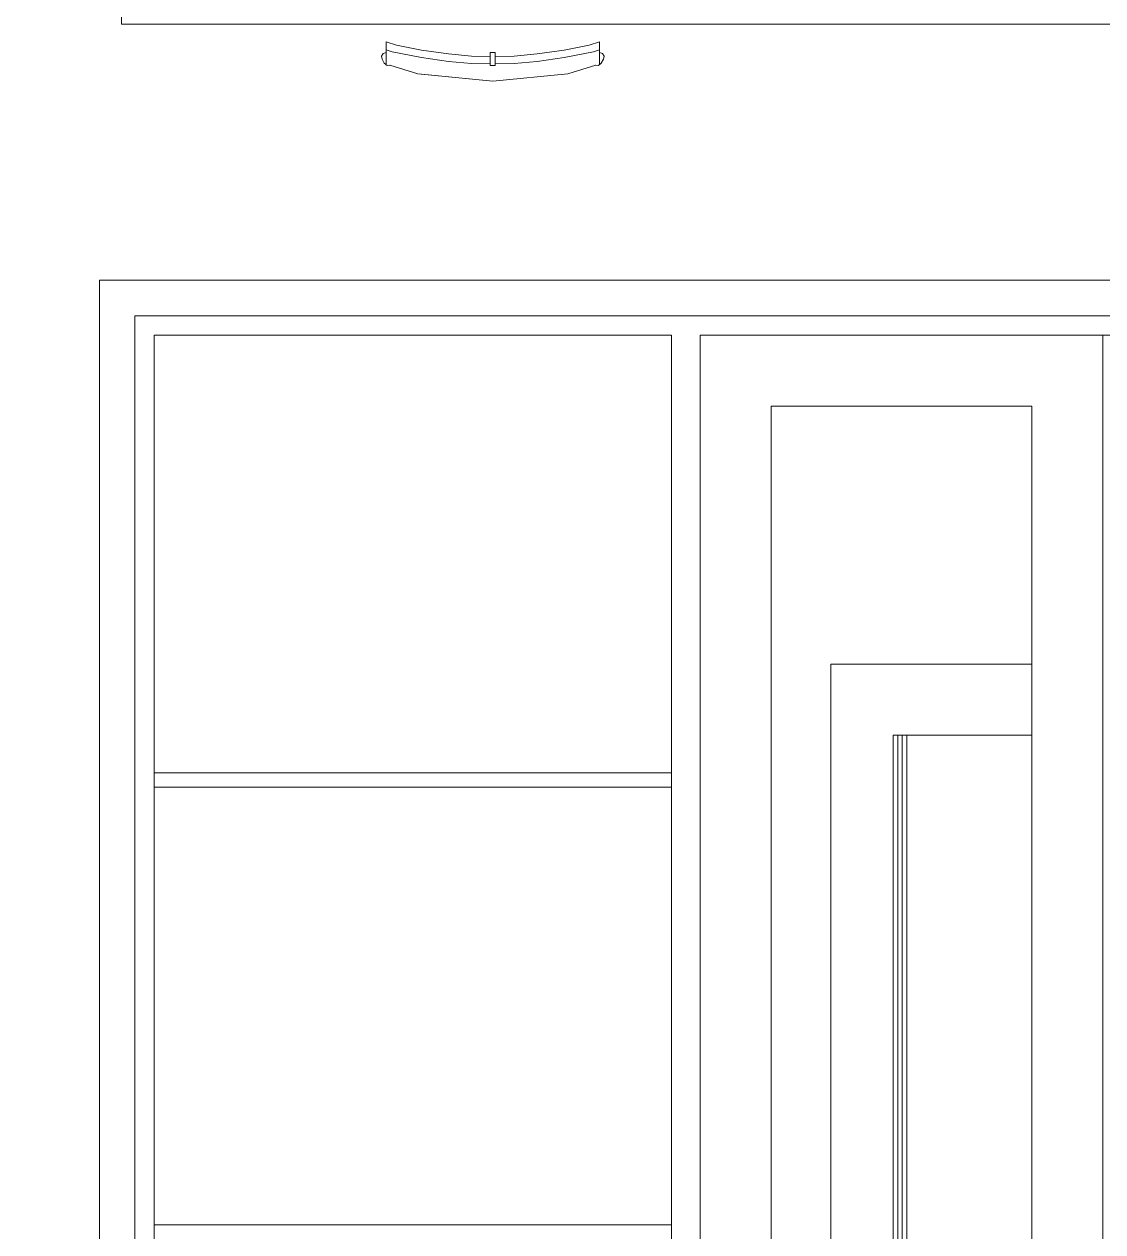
# Model space of a CAD drawing. Header units: metres. Extents: x 0.016 to 0.481, y 0.015 to 0.69.
# Drawn here: x 0.1061 to 0.13643, y 0.18581 to 0.21978 of the extents above; entities that cross this region are included whole.
import ezdxf
from ezdxf.xclip import XClip

# ---------------------------------------------------------------- set-up
doc = ezdxf.new("R2010")
doc.units = ezdxf.units.M
doc.header["$MEASUREMENT"] = 0
doc.header["$XCLIPFRAME"] = 0
doc.linetypes.add('Wipeout_Contour', pattern=[1, 0, -1])
for name, color, linetype in [('Dibujo & Figuras', 7, 'Continuous'), ('Nuevo_Estructura - Carga', 7, 'Continuous'), ('Nuevo_Interior - Lámparas', 7, 'Continuous')]:
    doc.layers.add(name, color=color, linetype=linetype)
for name, color, linetype, lineweight, true_color in [('Nuevo_Estructura - Carga_Pluma_Nº__3', 7, 'Continuous', 18, 0xff6600), ('Nuevo_Estructura - Carga_Pluma_Nº__43', 7, 'Continuous', 18, 0xff6600), ('Nuevo_Estructura - Carga_Pluma_Nº__87', 7, 'Continuous', 20, 0x6a6a6a), ('Nuevo_Estructura - Carga_Pluma_Nº__89', 7, 'Continuous', 20, 0x71cebe), ('Nuevo_Interior - Lámparas_Pluma_Nº__77', 7, 'Continuous', 20, 0xffeb28)]:
    doc.layers.add(name, color=color, linetype=linetype, lineweight=lineweight, true_color=true_color)

# ---------------------------------------------------------------- blocks, each defined once
blk = doc.blocks.new('Dibujo_1_1', base_point=(0.142926, 0.226781))
at = {"color": 254, "linetype": 'Wipeout_Contour', "lineweight": 0, "ltscale": 2.91291}
blk.add_wipeout([(0.10884, 0.219781), (0.10884, 0.225781), (0.07884, 0.225781), (0.07884, 0.219781)], dxfattribs=at).dxf.layer = 'Nuevo_Estructura - Carga'
at = {"color": 254, "linetype": 'Wipeout_Contour', "lineweight": 0, "ltscale": 2.878929}
blk.add_wipeout([(0.108213, 0.159781), (0.109213, 0.159781), (0.109213, 0.211575), (0.108213, 0.212575)], dxfattribs=at).dxf.layer = 'Nuevo_Estructura - Carga'
at = {"color": 254, "linetype": 'Wipeout_Contour', "lineweight": 0, "ltscale": 3.604583}
blk.add_wipeout([(0.124306, 0.211035), (0.124306, 0.160581), (0.124306, 0.159781), (0.125106, 0.159781), (0.125106, 0.211035)], dxfattribs=at).dxf.layer = 'Nuevo_Estructura - Carga'
at = {"color": 254, "linetype": 'Wipeout_Contour', "lineweight": 0, "ltscale": 2.904969}
blk.add_wipeout([(0.13643, 0.163781), (0.13843, 0.163781), (0.13843, 0.209035), (0.13643, 0.209035)], dxfattribs=at).dxf.layer = 'Nuevo_Estructura - Carga'
at = {"color": 254, "linetype": 'Wipeout_Contour', "lineweight": 0, "ltscale": 4.074328}
blk.add_wipeout([(0.116194, 0.218958), (0.116149, 0.218882), (0.116163, 0.218795), (0.116226, 0.218681), (0.116304, 0.218619), (0.116386, 0.218628), (0.116277, 0.218661), (0.116277, 0.218988)], dxfattribs=at).dxf.layer = 'Nuevo_Interior - Lámparas'
at = {"color": 254, "linetype": 'Wipeout_Contour', "lineweight": 0, "ltscale": 2.915737}
blk.add_wipeout([(0.119207, 0.218988), (0.119207, 0.218958), (0.119347, 0.218958), (0.119347, 0.218988)], dxfattribs=at).dxf.layer = 'Nuevo_Interior - Lámparas'
at = {"color": 254, "linetype": 'Wipeout_Contour', "lineweight": 0, "ltscale": 3.774531}
blk.add_wipeout([(0.122168, 0.218628), (0.12225, 0.218619), (0.122328, 0.218681), (0.122391, 0.218795), (0.122405, 0.218882), (0.12236, 0.218958), (0.122277, 0.218988), (0.122277, 0.218661)], dxfattribs=at).dxf.layer = 'Nuevo_Interior - Lámparas'
at = {"layer": 'Nuevo_Estructura - Carga_Pluma_Nº__87', "color": 251, "linetype": 'Continuous', "lineweight": 20, "ltscale": 1000, "true_color": 0x6a6a6a}
blk.add_line((0.10884, 0.219781), (0.164607, 0.219781), dxfattribs=at)
at = {"layer": 'Nuevo_Estructura - Carga_Pluma_Nº__89', "color": 123, "linetype": 'Continuous', "lineweight": 20, "ltscale": 1000, "true_color": 0x71cebe}
for q in [(0.10884, 0.225781), (0.170634, 0.219781)]:
    blk.add_line((0.10884, 0.219781), q, dxfattribs=at)
at = {"color": 254, "linetype": 'Wipeout_Contour', "lineweight": 0, "ltscale": 2.889787}
blk.add_wipeout([(0.108213, 0.212575), (0.109213, 0.211575), (0.163646, 0.211575), (0.164646, 0.212575)], dxfattribs=at).dxf.layer = 'Nuevo_Estructura - Carga'
at = {"color": 254, "linetype": 'Wipeout_Contour', "lineweight": 0, "ltscale": 3.403934}
blk.add_wipeout([(0.109213, 0.211035), (0.109213, 0.159781), (0.109753, 0.159781), (0.109753, 0.160581), (0.109753, 0.211035)], dxfattribs=at).dxf.layer = 'Nuevo_Estructura - Carga'
at = {"color": 254, "linetype": 'Wipeout_Contour', "lineweight": 0, "ltscale": 2.901001}
blk.add_wipeout([(0.125106, 0.163781), (0.127106, 0.163781), (0.127106, 0.209035), (0.125106, 0.209035)], dxfattribs=at).dxf.layer = 'Nuevo_Estructura - Carga'
at = {"color": 254, "linetype": 'Wipeout_Contour', "lineweight": 0, "ltscale": 2.904243}
blk.add_wipeout([(0.13643, 0.163781), (0.13643, 0.209035), (0.13443, 0.209035), (0.13443, 0.163781)], dxfattribs=at).dxf.layer = 'Nuevo_Estructura - Carga'
at = {"color": 254, "linetype": 'Wipeout_Contour', "lineweight": 0, "ltscale": 2.915704}
blk.add_wipeout([(0.119207, 0.218958), (0.119207, 0.218882), (0.119347, 0.218882), (0.119347, 0.218958)], dxfattribs=at).dxf.layer = 'Nuevo_Interior - Lámparas'
at = {"layer": 'Nuevo_Estructura - Carga_Pluma_Nº__3', "color": 30, "linetype": 'Continuous', "lineweight": 18, "ltscale": 1000, "true_color": 0xff6600}
for p, q in [((0.108213, 0.212575), (0.108213, 0.159781)), ((0.164646, 0.212575), (0.108213, 0.212575))]:
    blk.add_line(p, q, dxfattribs=at)
at = {"color": 254, "linetype": 'Wipeout_Contour', "lineweight": 0, "ltscale": 5.470238}
blk.add_wipeout([(0.109213, 0.211035), (0.109753, 0.211035), (0.124306, 0.211035), (0.125106, 0.211035), (0.147754, 0.211035), (0.148554, 0.211035), (0.163106, 0.211035), (0.163646, 0.211035), (0.163646, 0.211575), (0.109213, 0.211575)], dxfattribs=at).dxf.layer = 'Nuevo_Estructura - Carga'
at = {"color": 254, "linetype": 'Wipeout_Contour', "lineweight": 0, "ltscale": 2.900032}
blk.add_wipeout([(0.109753, 0.186008), (0.124306, 0.186008), (0.124306, 0.198321), (0.109753, 0.198321)], dxfattribs=at).dxf.layer = 'Nuevo_Estructura - Carga'
at = {"color": 254, "linetype": 'Wipeout_Contour', "lineweight": 0, "ltscale": 2.915653}
blk.add_wipeout([(0.119207, 0.218882), (0.119207, 0.218795), (0.119347, 0.218795), (0.119347, 0.218882)], dxfattribs=at).dxf.layer = 'Nuevo_Interior - Lámparas'
at = {"layer": 'Nuevo_Estructura - Carga_Pluma_Nº__3', "color": 30, "linetype": 'Continuous', "lineweight": 18, "ltscale": 1000, "true_color": 0xff6600}
for p, q in [((0.109213, 0.159781), (0.109213, 0.211575)), ((0.109213, 0.211575), (0.163646, 0.211575))]:
    blk.add_line(p, q, dxfattribs=at)
at = {"color": 254, "linetype": 'Wipeout_Contour', "lineweight": 0, "ltscale": 2.90731}
blk.add_wipeout([(0.109753, 0.211035), (0.109753, 0.198721), (0.124306, 0.198721), (0.124306, 0.211035)], dxfattribs=at).dxf.layer = 'Nuevo_Estructura - Carga'
at = {"color": 254, "linetype": 'Wipeout_Contour', "lineweight": 0, "ltscale": 3.792549}
blk.add_wipeout([(0.13643, 0.211035), (0.125106, 0.211035), (0.125106, 0.209035), (0.127106, 0.209035), (0.13443, 0.209035), (0.13643, 0.209035)], dxfattribs=at).dxf.layer = 'Nuevo_Estructura - Carga'
at = {"color": 254, "linetype": 'Wipeout_Contour', "lineweight": 0, "ltscale": 2.896337}
blk.add_wipeout([(0.109753, 0.185608), (0.124306, 0.185608), (0.124306, 0.186008), (0.109753, 0.186008)], dxfattribs=at).dxf.layer = 'Nuevo_Estructura - Carga'
at = {"color": 254, "linetype": 'Wipeout_Contour', "lineweight": 0, "ltscale": 2.91559}
blk.add_wipeout([(0.119207, 0.218795), (0.119207, 0.218681), (0.119347, 0.218681), (0.119347, 0.218795)], dxfattribs=at).dxf.layer = 'Nuevo_Interior - Lámparas'
at = {"layer": 'Nuevo_Estructura - Carga_Pluma_Nº__3', "color": 30, "linetype": 'Continuous', "lineweight": 18, "ltscale": 1000, "true_color": 0xff6600}
for p, q in [((0.109753, 0.211035), (0.124306, 0.211035)), ((0.125106, 0.159781), (0.125106, 0.211035)), ((0.125106, 0.211035), (0.147754, 0.211035)), ((0.13643, 0.211035), (0.13643, 0.209035)), ((0.13643, 0.209035), (0.13643, 0.163781)), ((0.124306, 0.186008), (0.109753, 0.186008))]:
    blk.add_line(p, q, dxfattribs=at)
at = {"color": 254, "linetype": 'Wipeout_Contour', "lineweight": 0, "ltscale": 2.902636}
blk.add_wipeout([(0.13443, 0.163781), (0.13443, 0.209035), (0.127106, 0.209035), (0.127106, 0.163781)], dxfattribs=at).dxf.layer = 'Nuevo_Estructura - Carga'
at = {"color": 254, "linetype": 'Wipeout_Contour', "lineweight": 0, "ltscale": 2.903349}
blk.add_wipeout([(0.109753, 0.198321), (0.124306, 0.198321), (0.124306, 0.198721), (0.109753, 0.198721)], dxfattribs=at).dxf.layer = 'Nuevo_Estructura - Carga'
at = {"color": 254, "linetype": 'Wipeout_Contour', "lineweight": 0, "ltscale": 2.915533}
blk.add_wipeout([(0.119207, 0.218681), (0.119207, 0.218619), (0.119347, 0.218619), (0.119347, 0.218681)], dxfattribs=at).dxf.layer = 'Nuevo_Interior - Lámparas'
at = {"layer": 'Nuevo_Estructura - Carga_Pluma_Nº__3', "color": 30, "linetype": 'Continuous', "lineweight": 18, "ltscale": 1000, "true_color": 0xff6600}
for p, q in [((0.109753, 0.160581), (0.109753, 0.211035)), ((0.124306, 0.211035), (0.124306, 0.160581)), ((0.127106, 0.209035), (0.127106, 0.163781)), ((0.13443, 0.209035), (0.127106, 0.209035)), ((0.13443, 0.163781), (0.13443, 0.209035)), ((0.12878, 0.201781), (0.12878, 0.199781)), ((0.13443, 0.201781), (0.12878, 0.201781)), ((0.12878, 0.199781), (0.12878, 0.176181)), ((0.130535, 0.176181), (0.130535, 0.199781)), ((0.130535, 0.199781), (0.13443, 0.199781)), ((0.130919, 0.176181), (0.130919, 0.199781)), ((0.124306, 0.198721), (0.109753, 0.198721)), ((0.109753, 0.198321), (0.124306, 0.198321))]:
    blk.add_line(p, q, dxfattribs=at)
at = {"layer": 'Nuevo_Estructura - Carga_Pluma_Nº__43', "color": 30, "linetype": 'Continuous', "lineweight": 18, "ltscale": 1000, "true_color": 0xff6600}
for p, q in [((0.130669, 0.199781), (0.130669, 0.176181)), ((0.130784, 0.199781), (0.130784, 0.176181))]:
    blk.add_line(p, q, dxfattribs=at)
at = {"color": 254, "linetype": 'Wipeout_Contour', "lineweight": 0, "ltscale": 6.193272}
blk.add_wipeout([(0.119347, 0.218869), (0.119347, 0.218795), (0.119347, 0.218661), (0.119874, 0.218677), (0.12052, 0.218734), (0.121282, 0.218844), (0.122105, 0.219003), (0.122277, 0.219062), (0.122277, 0.219287), (0.121985, 0.219188), (0.121282, 0.219052), (0.12052, 0.218942), (0.119874, 0.218885)], dxfattribs=at).dxf.layer = 'Nuevo_Interior - Lámparas'
at = {"color": 254, "linetype": 'Wipeout_Contour', "lineweight": 0, "ltscale": 5.879049}
blk.add_wipeout([(0.116569, 0.219188), (0.116277, 0.219287), (0.116277, 0.219062), (0.116449, 0.219003), (0.117272, 0.218844), (0.118034, 0.218734), (0.11868, 0.218677), (0.119207, 0.218661), (0.119207, 0.218795), (0.119207, 0.218869), (0.11868, 0.218885), (0.118034, 0.218942), (0.117272, 0.219052)], dxfattribs=at).dxf.layer = 'Nuevo_Interior - Lámparas'
at = {"color": 254, "linetype": 'Wipeout_Contour', "lineweight": 0, "ltscale": 1.96578}
blk.add_wipeout([(0.122199, 0.219003), (0.122277, 0.219003), (0.122277, 0.219062)], dxfattribs=at).dxf.layer = 'Nuevo_Interior - Lámparas'
at = {"layer": 'Nuevo_Interior - Lámparas_Pluma_Nº__77', "color": 2, "linetype": 'Continuous', "lineweight": 20, "ltscale": 1000, "true_color": 0xffeb28}
for p, q in [((0.119207, 0.218988), (0.119207, 0.218958)), ((0.119207, 0.218988), (0.119347, 0.218988)), ((0.119207, 0.218958), (0.119207, 0.218882)), ((0.119347, 0.218988), (0.119347, 0.218958)), ((0.119347, 0.218958), (0.119347, 0.218882))]:
    blk.add_line(p, q, dxfattribs=at)
at = {"color": 254, "linetype": 'Wipeout_Contour', "lineweight": 0, "ltscale": 3.408353}
blk.add_wipeout([(0.122199, 0.219003), (0.120767, 0.218388), (0.121029, 0.218388), (0.122277, 0.218844), (0.122277, 0.219003)], dxfattribs=at).dxf.layer = 'Nuevo_Interior - Lámparas'
at = {"color": 254, "linetype": 'Wipeout_Contour', "lineweight": 0, "ltscale": 3.513147}
blk.add_wipeout([(0.116277, 0.218677), (0.116277, 0.218661), (0.116386, 0.218628), (0.11717, 0.218388), (0.117211, 0.218388)], dxfattribs=at).dxf.layer = 'Nuevo_Interior - Lámparas'
at = {"color": 254, "linetype": 'Wipeout_Contour', "lineweight": 0, "ltscale": 2.648298}
blk.add_wipeout([(0.121224, 0.218388), (0.122277, 0.218734), (0.122277, 0.218844), (0.121029, 0.218388)], dxfattribs=at).dxf.layer = 'Nuevo_Interior - Lámparas'
at = {"color": 254, "linetype": 'Wipeout_Contour', "lineweight": 0, "ltscale": 2.640619}
blk.add_wipeout([(0.11733, 0.218388), (0.116277, 0.218734), (0.116277, 0.218677), (0.117211, 0.218388)], dxfattribs=at).dxf.layer = 'Nuevo_Interior - Lámparas'
at = {"color": 254, "linetype": 'Wipeout_Contour', "lineweight": 0, "ltscale": 2.564524}
blk.add_wipeout([(0.117525, 0.218388), (0.116277, 0.218844), (0.116277, 0.218734), (0.11733, 0.218388)], dxfattribs=at).dxf.layer = 'Nuevo_Interior - Lámparas'
at = {"color": 254, "linetype": 'Wipeout_Contour', "lineweight": 0, "ltscale": 2.745439}
blk.add_wipeout([(0.121344, 0.218388), (0.122277, 0.218677), (0.122277, 0.218734), (0.121224, 0.218388)], dxfattribs=at).dxf.layer = 'Nuevo_Interior - Lámparas'
at = {"color": 254, "linetype": 'Wipeout_Contour', "lineweight": 0, "ltscale": 3.456859}
blk.add_wipeout([(0.116277, 0.219003), (0.116277, 0.218844), (0.117525, 0.218388), (0.117787, 0.218388), (0.116355, 0.219003)], dxfattribs=at).dxf.layer = 'Nuevo_Interior - Lámparas'
at = {"color": 254, "linetype": 'Wipeout_Contour', "lineweight": 0, "ltscale": 3.51143}
blk.add_wipeout([(0.122277, 0.218677), (0.121344, 0.218388), (0.121384, 0.218388), (0.122173, 0.218628), (0.122277, 0.218661)], dxfattribs=at).dxf.layer = 'Nuevo_Interior - Lámparas'
at = {"color": 254, "linetype": 'Wipeout_Contour', "lineweight": 0, "ltscale": 2.099925}
blk.add_wipeout([(0.116355, 0.219003), (0.116277, 0.219062), (0.116277, 0.219003)], dxfattribs=at).dxf.layer = 'Nuevo_Interior - Lámparas'
at = {"color": 254, "linetype": 'Wipeout_Contour', "lineweight": 0, "ltscale": 1.748706}
blk.add_wipeout([(0.116355, 0.219003), (0.116449, 0.219003), (0.116277, 0.219062)], dxfattribs=at).dxf.layer = 'Nuevo_Interior - Lámparas'
at = {"layer": 'Nuevo_Interior - Lámparas_Pluma_Nº__77', "color": 2, "linetype": 'Continuous', "lineweight": 20, "ltscale": 1000, "true_color": 0xffeb28}
for p, q in [((0.116569, 0.219188), (0.116277, 0.219287)), ((0.116149, 0.218882), (0.116163, 0.218795))]:
    blk.add_line(p, q, dxfattribs=at)
at = {"color": 254, "linetype": 'Wipeout_Contour', "lineweight": 0, "ltscale": 3.149692}
blk.add_wipeout([(0.116449, 0.219003), (0.116355, 0.219003), (0.117787, 0.218388), (0.118106, 0.218388), (0.117272, 0.218844)], dxfattribs=at).dxf.layer = 'Nuevo_Interior - Lámparas'
at = {"layer": 'Nuevo_Interior - Lámparas_Pluma_Nº__77', "color": 2, "linetype": 'Continuous', "lineweight": 20, "ltscale": 1000, "true_color": 0xffeb28}
for p, q in [((0.116277, 0.219287), (0.116277, 0.219062)), ((0.117272, 0.219052), (0.116569, 0.219188)), ((0.116194, 0.218958), (0.116149, 0.218882)), ((0.116163, 0.218795), (0.116226, 0.218681)), ((0.116277, 0.218988), (0.116194, 0.218958)), ((0.116277, 0.219003), (0.116277, 0.219062)), ((0.116449, 0.219003), (0.116277, 0.219062)), ((0.116277, 0.218844), (0.116277, 0.219003)), ((0.116277, 0.218734), (0.116277, 0.218844)), ((0.116226, 0.218681), (0.116304, 0.218619)), ((0.116277, 0.218677), (0.116277, 0.218734)), ((0.116277, 0.218661), (0.116277, 0.218677)), ((0.116304, 0.218619), (0.116386, 0.218628))]:
    blk.add_line(p, q, dxfattribs=at)
at = {"color": 254, "linetype": 'Wipeout_Contour', "lineweight": 0, "ltscale": 2.192668}
blk.add_wipeout([(0.117272, 0.218844), (0.118106, 0.218388), (0.118471, 0.218388), (0.118034, 0.218734)], dxfattribs=at).dxf.layer = 'Nuevo_Interior - Lámparas'
at = {"layer": 'Nuevo_Interior - Lámparas_Pluma_Nº__77', "color": 2, "linetype": 'Continuous', "lineweight": 20, "ltscale": 1000, "true_color": 0xffeb28}
for p, q in [((0.117272, 0.218844), (0.116449, 0.219003)), ((0.118034, 0.218942), (0.117272, 0.219052))]:
    blk.add_line(p, q, dxfattribs=at)
at = {"color": 254, "linetype": 'Wipeout_Contour', "lineweight": 0, "ltscale": 2.294077}
blk.add_wipeout([(0.118034, 0.218734), (0.118471, 0.218388), (0.118866, 0.218388), (0.11868, 0.218677)], dxfattribs=at).dxf.layer = 'Nuevo_Interior - Lámparas'
at = {"layer": 'Nuevo_Interior - Lámparas_Pluma_Nº__77', "color": 2, "linetype": 'Continuous', "lineweight": 20, "ltscale": 1000, "true_color": 0xffeb28}
for p, q in [((0.118034, 0.218734), (0.117272, 0.218844)), ((0.11868, 0.218885), (0.118034, 0.218942)), ((0.119207, 0.218869), (0.11868, 0.218885))]:
    blk.add_line(p, q, dxfattribs=at)
at = {"color": 254, "linetype": 'Wipeout_Contour', "lineweight": 0, "ltscale": 3.777664}
blk.add_wipeout([(0.11868, 0.218677), (0.118866, 0.218388), (0.119277, 0.218388), (0.119277, 0.218619), (0.119207, 0.218619), (0.119207, 0.218661)], dxfattribs=at).dxf.layer = 'Nuevo_Interior - Lámparas'
at = {"layer": 'Nuevo_Interior - Lámparas_Pluma_Nº__77', "color": 2, "linetype": 'Continuous', "lineweight": 20, "ltscale": 1000, "true_color": 0xffeb28}
blk.add_line((0.11868, 0.218677), (0.118034, 0.218734), dxfattribs=at)
at = {"color": 254, "linetype": 'Wipeout_Contour', "lineweight": 0, "ltscale": 4.144893}
blk.add_wipeout([(0.119277, 0.218388), (0.119688, 0.218388), (0.119874, 0.218677), (0.119347, 0.218661), (0.119347, 0.218619), (0.119277, 0.218619)], dxfattribs=at).dxf.layer = 'Nuevo_Interior - Lámparas'
at = {"layer": 'Nuevo_Interior - Lámparas_Pluma_Nº__77', "color": 2, "linetype": 'Continuous', "lineweight": 20, "ltscale": 1000, "true_color": 0xffeb28}
for p, q in [((0.119207, 0.218882), (0.119207, 0.218795)), ((0.119207, 0.218795), (0.119207, 0.218681)), ((0.119347, 0.218882), (0.119347, 0.218795)), ((0.119347, 0.218795), (0.119347, 0.218681)), ((0.119207, 0.218661), (0.11868, 0.218677)), ((0.119207, 0.218681), (0.119207, 0.218619)), ((0.119207, 0.218619), (0.119347, 0.218619)), ((0.119347, 0.218681), (0.119347, 0.218619))]:
    blk.add_line(p, q, dxfattribs=at)
at = {"color": 254, "linetype": 'Wipeout_Contour', "lineweight": 0, "ltscale": 2.491142}
blk.add_wipeout([(0.119874, 0.218677), (0.119688, 0.218388), (0.120083, 0.218388), (0.12052, 0.218734)], dxfattribs=at).dxf.layer = 'Nuevo_Interior - Lámparas'
at = {"layer": 'Nuevo_Interior - Lámparas_Pluma_Nº__77', "color": 2, "linetype": 'Continuous', "lineweight": 20, "ltscale": 1000, "true_color": 0xffeb28}
for p, q in [((0.119874, 0.218885), (0.119347, 0.218869)), ((0.119874, 0.218677), (0.119347, 0.218661))]:
    blk.add_line(p, q, dxfattribs=at)
at = {"color": 254, "linetype": 'Wipeout_Contour', "lineweight": 0, "ltscale": 2.460258}
blk.add_wipeout([(0.12052, 0.218734), (0.120083, 0.218388), (0.120448, 0.218388), (0.121282, 0.218844)], dxfattribs=at).dxf.layer = 'Nuevo_Interior - Lámparas'
at = {"color": 254, "linetype": 'Wipeout_Contour', "lineweight": 0, "ltscale": 3.286297}
blk.add_wipeout([(0.120448, 0.218388), (0.120767, 0.218388), (0.122199, 0.219003), (0.122105, 0.219003), (0.121282, 0.218844)], dxfattribs=at).dxf.layer = 'Nuevo_Interior - Lámparas'
at = {"layer": 'Nuevo_Interior - Lámparas_Pluma_Nº__77', "color": 2, "linetype": 'Continuous', "lineweight": 20, "ltscale": 1000, "true_color": 0xffeb28}
for p, q in [((0.12052, 0.218942), (0.119874, 0.218885)), ((0.121282, 0.219052), (0.12052, 0.218942)), ((0.121282, 0.218844), (0.12052, 0.218734)), ((0.122391, 0.218795), (0.122328, 0.218681)), ((0.12052, 0.218734), (0.119874, 0.218677)), ((0.12225, 0.218619), (0.122168, 0.218628)), ((0.122328, 0.218681), (0.12225, 0.218619)), ((0.122277, 0.218677), (0.122277, 0.218734)), ((0.122277, 0.218661), (0.122277, 0.218677))]:
    blk.add_line(p, q, dxfattribs=at)
at = {"color": 254, "linetype": 'Wipeout_Contour', "lineweight": 0, "ltscale": 1.785263}
blk.add_wipeout([(0.122199, 0.219003), (0.122277, 0.219062), (0.122105, 0.219003)], dxfattribs=at).dxf.layer = 'Nuevo_Interior - Lámparas'
at = {"color": 254, "linetype": 'Wipeout_Contour', "lineweight": 0, "ltscale": 2.248639}
blk.add_wipeout([(0.119277, 0.218181), (0.121029, 0.218388), (0.120767, 0.218388)], dxfattribs=at).dxf.layer = 'Nuevo_Interior - Lámparas'
at = {"layer": 'Nuevo_Interior - Lámparas_Pluma_Nº__77', "color": 2, "linetype": 'Continuous', "lineweight": 20, "ltscale": 1000, "true_color": 0xffeb28}
for p, q in [((0.121985, 0.219188), (0.121282, 0.219052)), ((0.122277, 0.219287), (0.121985, 0.219188)), ((0.122277, 0.219287), (0.122277, 0.219062)), ((0.122105, 0.219003), (0.121282, 0.218844)), ((0.122105, 0.219003), (0.122277, 0.219062)), ((0.122277, 0.219003), (0.122277, 0.219062)), ((0.122277, 0.218844), (0.122277, 0.219003)), ((0.122277, 0.218988), (0.12236, 0.218958)), ((0.122277, 0.218734), (0.122277, 0.218844)), ((0.12236, 0.218958), (0.122405, 0.218882)), ((0.122405, 0.218882), (0.122391, 0.218795))]:
    blk.add_line(p, q, dxfattribs=at)
at = {"color": 254, "linetype": 'Wipeout_Contour', "lineweight": 0, "ltscale": 2.265326}
blk.add_wipeout([(0.119277, 0.218181), (0.121224, 0.218388), (0.121029, 0.218388)], dxfattribs=at).dxf.layer = 'Nuevo_Interior - Lámparas'
at = {"color": 254, "linetype": 'Wipeout_Contour', "lineweight": 0, "ltscale": 2.281624}
blk.add_wipeout([(0.119277, 0.218181), (0.121344, 0.218388), (0.121224, 0.218388)], dxfattribs=at).dxf.layer = 'Nuevo_Interior - Lámparas'
at = {"color": 254, "linetype": 'Wipeout_Contour', "lineweight": 0, "ltscale": 2.298313}
blk.add_wipeout([(0.119277, 0.218181), (0.121384, 0.218388), (0.121344, 0.218388)], dxfattribs=at).dxf.layer = 'Nuevo_Interior - Lámparas'
at = {"layer": 'Nuevo_Interior - Lámparas_Pluma_Nº__77', "color": 2, "linetype": 'Continuous', "lineweight": 20, "ltscale": 1000, "true_color": 0xffeb28}
blk.add_line((0.122173, 0.218628), (0.121384, 0.218388), dxfattribs=at)
at = {"color": 254, "linetype": 'Wipeout_Contour', "lineweight": 0, "ltscale": 2.358242}
blk.add_wipeout([(0.119277, 0.218181), (0.117211, 0.218388), (0.11717, 0.218388)], dxfattribs=at).dxf.layer = 'Nuevo_Interior - Lámparas'
at = {"color": 254, "linetype": 'Wipeout_Contour', "lineweight": 0, "ltscale": 2.333892}
blk.add_wipeout([(0.119277, 0.218181), (0.11733, 0.218388), (0.117211, 0.218388)], dxfattribs=at).dxf.layer = 'Nuevo_Interior - Lámparas'
at = {"color": 254, "linetype": 'Wipeout_Contour', "lineweight": 0, "ltscale": 2.308677}
blk.add_wipeout([(0.119277, 0.218181), (0.117525, 0.218388), (0.11733, 0.218388)], dxfattribs=at).dxf.layer = 'Nuevo_Interior - Lámparas'
at = {"layer": 'Nuevo_Interior - Lámparas_Pluma_Nº__77', "color": 2, "linetype": 'Continuous', "lineweight": 20, "ltscale": 1000, "true_color": 0xffeb28}
blk.add_line((0.116381, 0.218628), (0.11717, 0.218388), dxfattribs=at)
at = {"color": 254, "linetype": 'Wipeout_Contour', "lineweight": 0, "ltscale": 2.280601}
blk.add_wipeout([(0.119277, 0.218181), (0.117787, 0.218388), (0.117525, 0.218388)], dxfattribs=at).dxf.layer = 'Nuevo_Interior - Lámparas'
at = {"color": 254, "linetype": 'Wipeout_Contour', "lineweight": 0, "ltscale": 2.246947}
blk.add_wipeout([(0.119277, 0.218181), (0.118106, 0.218388), (0.117787, 0.218388)], dxfattribs=at).dxf.layer = 'Nuevo_Interior - Lámparas'
at = {"color": 254, "linetype": 'Wipeout_Contour', "lineweight": 0, "ltscale": 2.203911}
blk.add_wipeout([(0.119277, 0.218181), (0.118471, 0.218388), (0.118106, 0.218388)], dxfattribs=at).dxf.layer = 'Nuevo_Interior - Lámparas'
at = {"color": 254, "linetype": 'Wipeout_Contour', "lineweight": 0, "ltscale": 2.152088}
blk.add_wipeout([(0.118471, 0.218388), (0.119277, 0.218181), (0.118866, 0.218388)], dxfattribs=at).dxf.layer = 'Nuevo_Interior - Lámparas'
at = {"color": 254, "linetype": 'Wipeout_Contour', "lineweight": 0, "ltscale": 2.235207}
blk.add_wipeout([(0.119277, 0.218388), (0.118866, 0.218388), (0.119277, 0.218181)], dxfattribs=at).dxf.layer = 'Nuevo_Interior - Lámparas'
at = {"color": 254, "linetype": 'Wipeout_Contour', "lineweight": 0, "ltscale": 2.44189}
blk.add_wipeout([(0.119688, 0.218388), (0.119277, 0.218388), (0.119277, 0.218181)], dxfattribs=at).dxf.layer = 'Nuevo_Interior - Lámparas'
at = {"color": 254, "linetype": 'Wipeout_Contour', "lineweight": 0, "ltscale": 2.220335}
blk.add_wipeout([(0.119277, 0.218181), (0.120083, 0.218388), (0.119688, 0.218388)], dxfattribs=at).dxf.layer = 'Nuevo_Interior - Lámparas'
at = {"color": 254, "linetype": 'Wipeout_Contour', "lineweight": 0, "ltscale": 2.215524}
blk.add_wipeout([(0.119277, 0.218181), (0.120448, 0.218388), (0.120083, 0.218388)], dxfattribs=at).dxf.layer = 'Nuevo_Interior - Lámparas'
at = {"color": 254, "linetype": 'Wipeout_Contour', "lineweight": 0, "ltscale": 2.231299}
blk.add_wipeout([(0.119277, 0.218181), (0.120767, 0.218388), (0.120448, 0.218388)], dxfattribs=at).dxf.layer = 'Nuevo_Interior - Lámparas'
at = {"layer": 'Nuevo_Interior - Lámparas_Pluma_Nº__77', "color": 2, "linetype": 'Continuous', "lineweight": 20, "ltscale": 1000, "true_color": 0xffeb28}
for p in [(0.11717, 0.218388), (0.121384, 0.218388)]:
    blk.add_line(p, (0.119277, 0.218181), dxfattribs=at)

msp = doc.modelspace()

# ---------------------------------------------------------------- block references
at = {"layer": 'Dibujo & Figuras', "color": 151, "linetype": 'Continuous', "lineweight": 20, "ltscale": 1000, "true_color": 0x80c2ff}
ref = msp.add_blockref('Dibujo_1_1', (0.142926, 0.226781), dxfattribs=at)
XClip(ref).set_block_clipping_path([(0.0588401842, 0.1517808679), (0.2270111544, 0.3017808684)])

doc.saveas('drawing.dxf')
